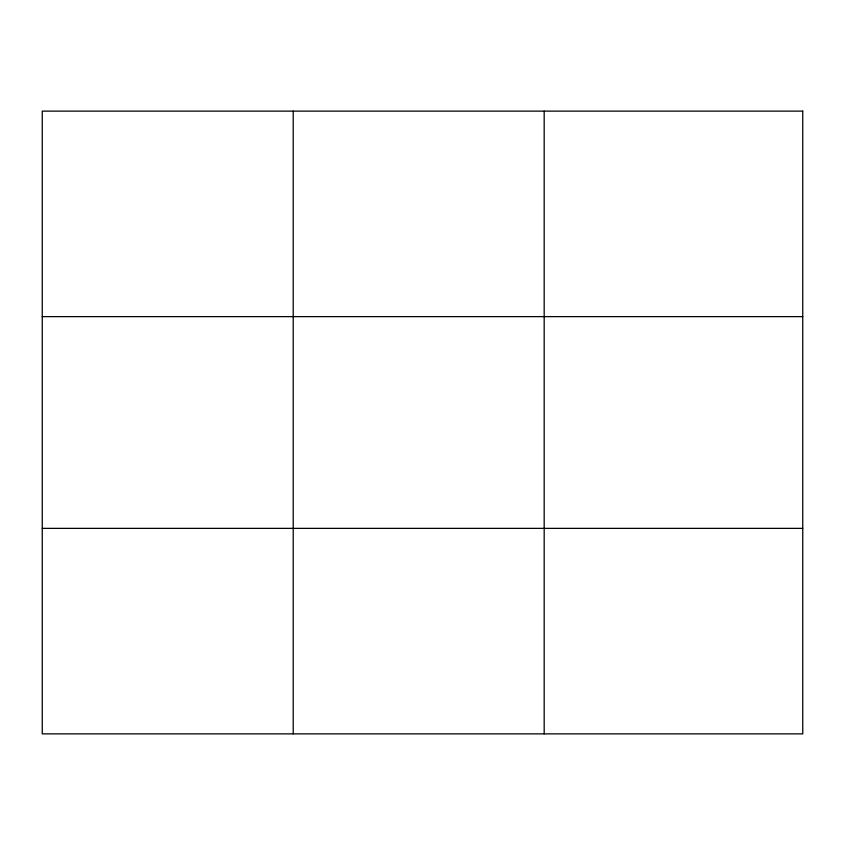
<?xml version="1.0" encoding="UTF-8"?>
<svg xmlns="http://www.w3.org/2000/svg" width="845" height="845" viewBox="0 0 845 845"><rect width="100%" height="100%" fill="white"/><g stroke="black" fill="none" stroke-linecap="round" stroke-linejoin="round"><path stroke-width="1.27" d="M293.215 111.128L293.215 733.872M544.18 111.128L544.18 733.872M42.25 316.632L802.75 316.632M42.25 528.368L802.75 528.368M802.75 111.128L802.75 733.872L42.25 733.872L42.25 111.128L802.75 111.128"/></g></svg>
